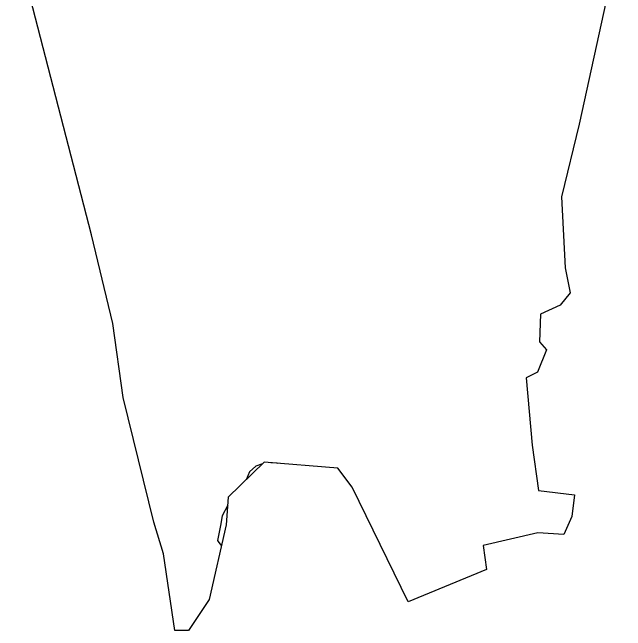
# Model space of a CAD drawing. Header units: metres. Extents: x 286358 to 288477, y 2008822 to 2012926.
# Drawn here: x 286798 to 288435, y 2008822 to 2010473 of the extents above; entities that cross this region are included whole.
import ezdxf

# ---------------------------------------------------------------- set-up
doc = ezdxf.new("R2010")
doc.units = ezdxf.units.M
doc.layers.add('MANGROOVE BUFFER ZONE', color=120, linetype='Continuous')
doc.layers.add('village', color=3, linetype='Continuous')

msp = doc.modelspace()

# ---------------------------------------------------------------- linework, layer by layer
at = {"layer": 'MANGROOVE BUFFER ZONE', "flags": 128}
for points in [[(287465.6, 2009267.5), (287448, 2009261.8), (287430.3, 2009246.1), (287421.4, 2009224.5)], [(287507.3, 2009268.8), (287504.6, 2009269.7), (287488, 2009270.4)], [(287372.5, 2009157.1), (287357.6, 2009128.4), (287353, 2009102.7), (287345.7, 2009063.4), (287349, 2009057.6), (287355.8, 2009049)]]:
    msp.add_lwpolyline(points, dxfattribs=at)
at = {"layer": 'village', "color": 3}
msp.add_polyline3d([(288434.9, 2010740, 0), (288310.5, 2010174.5, 0), (288263.6, 2009980.1, 0), (288273.3, 2009790.7, 0), (288287.2, 2009724.4, 0), (288260.1, 2009691.6, 0), (288208, 2009667, 0), (288205.1, 2009593.1, 0), (288223.8, 2009572.3, 0), (288200, 2009511.9, 0), (288169.7, 2009497.2, 0), (288185.6, 2009317.1, 0), (288202.4, 2009196.7, 0), (288298.5, 2009184.7, 0), (288291.5, 2009126.7, 0), (288270, 2009079.3, 0), (288200.7, 2009083, 0), (288054.8, 2009049.6, 0), (288063.7, 2008985.2, 0), (287854.5, 2008899.6, 0), (287704.5, 2009205, 0), (287666.3, 2009255.7, 0), (287470, 2009271.8, 0), (287374, 2009178.2, 0), (287368.6, 2009104.5, 0), (287322.9, 2008905.4, 0), (287268.1, 2008822.4, 0), (287231.2, 2008822.7, 0), (287201.3, 2009027, 0), (287175.7, 2009112.2, 0), (287093.1, 2009444.7, 0), (287065.8, 2009642.4, 0), (287009.1, 2009878.9, 0), (286797.7, 2010696.2, 0)], dxfattribs=at)

doc.saveas('drawing.dxf')
